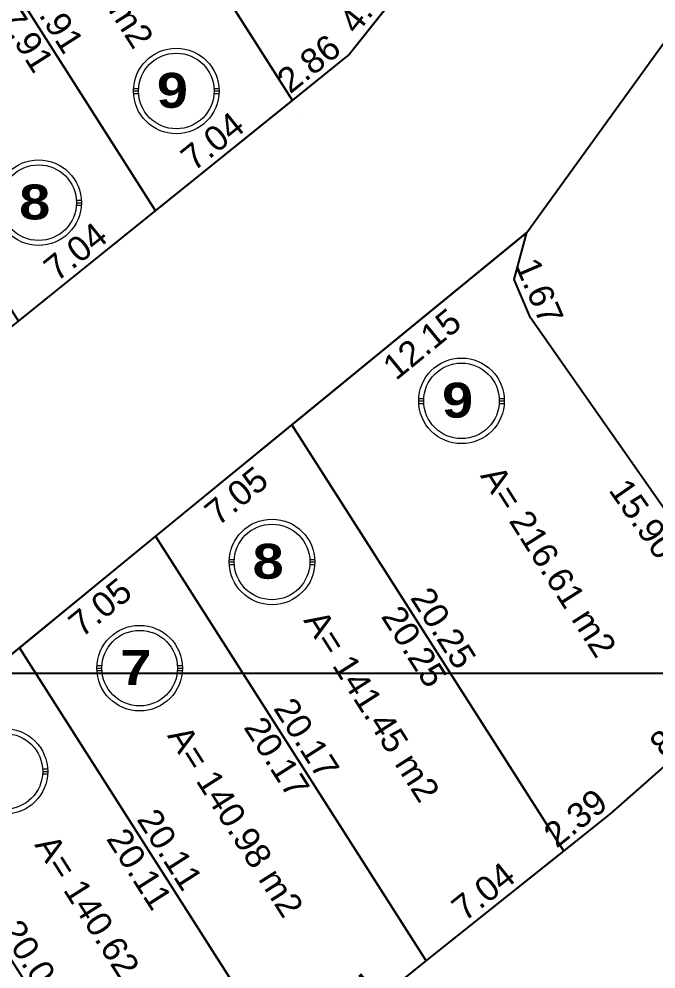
# Model space of a CAD drawing. Header units: metres. Extents: x 278764 to 279387, y 9336025 to 9336772.
# Drawn here: x 279273.06 to 279298.55, y 9336108.15 to 9336146.2 of the extents above; entities that cross this region are included whole.
import ezdxf

# ---------------------------------------------------------------- set-up
doc = ezdxf.new("R2010")
doc.units = ezdxf.units.M
for name, color, linetype in [('31_PREDIOS_TOTAL', 7, 'Continuous'), ('Cuadricula Coordenadas', 5, 'Continuous'), ('LOTES', 250, 'Continuous')]:
    doc.layers.add(name, color=color, linetype=linetype)
doc.layers.add('@NUMEROS DE LOTES', color=7, linetype='Continuous', lineweight=9)
doc.layers.add('CIRCULO', color=1, linetype='Continuous', lineweight=5)
doc.styles.add('STYLE1', font='arial.ttf')
doc.styles.add('titu', font='')
doc.styles.get('titu').set_extended_font_data('Arial Black')
doc.dimstyles.new('500ULTIMO', dxfattribs={"dimtxt": 1, "dimasz": 1.2, "dimexe": 0.18, "dimexo": 0.9, "dimgap": 0.2305, "dimtad": 1, "dimzin": 3, "dimdsep": 46, "dimtxsty": 'STYLE1', "dimcen": 0.09, "dimse1": 1, "dimse2": 1, "dimsd1": 1, "dimsd2": 1, "dimclrd": 125, "dimclre": 125, "dimaunit": 1, "dimadec": 3, "dimazin": 0, "dimtfac": 1, "dimtix": 1, "dimtofl": 0, "dimtmove": 0, "dimatfit": 3, "dimfxl": 1, "dimtolj": 1, "dimtzin": 0, "dimarcsym": 0})

# ---------------------------------------------------------------- blocks, each defined once
blk = doc.blocks.new('*D82')
at = {"layer": 'Defpoints', "color": 0, "transparency": 16777216}
for p in [(279294.856, 9336112.868), (279294.856, 9336112.868), (279289.356, 9336108.474, 843.369)]:
    blk.add_point(p, dxfattribs=at)
at = {"layer": '31_PREDIOS_TOTAL', "color": 0, "transparency": 16777216, "insert": (279291.643, 9336111.25), "char_height": 1, "attachment_point": 5, "rotation": 38.6254, "style": 'STYLE1'}
blk.add_mtext('\\A1;7.04', dxfattribs=at)
blk = doc.blocks.new('*D83')
at = {"layer": 'Defpoints', "color": 0, "transparency": 16777216}
for p in [(279294.236, 9336133.228), (279292.867, 9336132.271), (279303.351, 9336120.195)]:
    blk.add_point(p, dxfattribs=at)
at = {"layer": '31_PREDIOS_TOTAL', "color": 0, "transparency": 16777216, "insert": (279298.032, 9336126.179), "char_height": 1, "attachment_point": 5, "rotation": 304.9685, "style": 'STYLE1'}
blk.add_mtext('\\A1;15.90', dxfattribs=at)
blk = doc.blocks.new('*D56')
at = {"layer": 'Defpoints', "color": 0, "transparency": 16777216}
for p in [(279289.356, 9336108.474, 843.369), (279289.356, 9336108.474), (279283.874, 9336104.05, 843.369)]:
    blk.add_point(p, dxfattribs=at)
at = {"layer": '31_PREDIOS_TOTAL', "color": 0, "transparency": 16777216, "insert": (279286.149, 9336106.839), "char_height": 1, "attachment_point": 5, "rotation": 38.8981, "style": 'STYLE1'}
blk.add_mtext('\\A1;7.04', dxfattribs=at)
blk = doc.blocks.new('CIR. LOTE')
at = {"color": 10, "lineweight": 0}
for p, q in [((278778.374, 9330113.725), (278778.574, 9330113.725)), ((278778.377, 9330113.825), (278778.578, 9330113.825)), ((278778.377, 9330113.625), (278778.578, 9330113.625)), ((278781.599, 9330113.825), (278781.8, 9330113.825)), ((278781.599, 9330113.625), (278781.8, 9330113.625)), ((278781.603, 9330113.725), (278781.803, 9330113.725))]:
    blk.add_line(p, q, dxfattribs=at)
for radius in [1.714, 1.514]:
    blk.add_circle((278780.089, 9330113.725), radius, dxfattribs=at)
blk = doc.blocks.new('*D300')
at = {"layer": 'Defpoints', "color": 0, "transparency": 16777216}
for p in [(278768.561, 9336771.873), (279294.856, 9336112.868, 843.369), (279289.619, 9336108.686, 843.369)]:
    blk.add_point(p, dxfattribs=at)
at = {"layer": '31_PREDIOS_TOTAL', "color": 0, "transparency": 16777216, "insert": (278765.48, 9336770.361), "char_height": 1, "attachment_point": 5, "rotation": 38.6116, "style": 'STYLE1'}
blk.add_mtext('\\A1;6.70', dxfattribs=at)
blk = doc.blocks.new('*D301')
at = {"layer": 'Defpoints', "color": 0, "transparency": 16777216}
for p in [(279278.525, 9336125.484, 843.369), (279277.335, 9336124.726), (279289.356, 9336108.474, 843.369)]:
    blk.add_point(p, dxfattribs=at)
at = {"layer": '31_PREDIOS_TOTAL', "color": 0, "transparency": 16777216, "insert": (279283.376, 9336116.619), "char_height": 1, "attachment_point": 5, "rotation": 302.4872, "style": 'STYLE1'}
blk.add_mtext('\\A1;20.17', dxfattribs=at)
blk = doc.blocks.new('*D321')
at = {"layer": 'Defpoints', "color": 0, "transparency": 16777216}
for p in [(279292.872, 9336135.77, 843.369), (279293.533, 9336134.233, 843.369), (279293.533, 9336134.233)]:
    blk.add_point(p, dxfattribs=at)
at = {"layer": '31_PREDIOS_TOTAL', "color": 0, "transparency": 16777216, "insert": (279293.883, 9336135.294), "char_height": 1, "attachment_point": 5, "rotation": 293.2705, "style": 'STYLE1'}
blk.add_mtext('\\A1;1.67', dxfattribs=at)
blk = doc.blocks.new('*D327')
at = {"layer": 'Defpoints', "color": 0, "transparency": 16777216}
for p in [(279273.07, 9336121.017, 843.369), (279274.044, 9336119.828), (279267.616, 9336116.55, 843.369)]:
    blk.add_point(p, dxfattribs=at)
at = {"layer": '31_PREDIOS_TOTAL', "color": 0, "transparency": 16777216, "insert": (279270.847, 9336118.168), "char_height": 1, "attachment_point": 5, "rotation": 39.3134, "style": 'STYLE1'}
blk.add_mtext('\\A1;7.05', dxfattribs=at)
blk = doc.blocks.new('*D328')
at = {"layer": 'Defpoints', "color": 0, "transparency": 16777216}
for p in [(279278.525, 9336125.484, 1686.738), (279279.499, 9336124.294), (279273.07, 9336121.017, 843.369)]:
    blk.add_point(p, dxfattribs=at)
at = {"layer": '31_PREDIOS_TOTAL', "color": 0, "transparency": 16777216, "insert": (279276.302, 9336122.634), "char_height": 1, "attachment_point": 5, "rotation": 39.3134, "style": 'STYLE1'}
blk.add_mtext('\\A1;7.05', dxfattribs=at)
blk = doc.blocks.new('*D329')
at = {"layer": 'Defpoints', "color": 0, "transparency": 16777216}
for p in [(279283.979, 9336129.95, 1686.738), (279284.953, 9336128.761), (279278.525, 9336125.484, 1686.738)]:
    blk.add_point(p, dxfattribs=at)
at = {"layer": '31_PREDIOS_TOTAL', "color": 0, "transparency": 16777216, "insert": (279281.756, 9336127.101), "char_height": 1, "attachment_point": 5, "rotation": 39.3134, "style": 'STYLE1'}
blk.add_mtext('\\A1;7.05', dxfattribs=at)
blk = doc.blocks.new('*D330')
at = {"layer": 'Defpoints', "color": 0, "transparency": 16777216}
for p in [(279293.377, 9336137.646, 843.369), (279294.351, 9336136.457), (279283.979, 9336129.95, 1686.738)]:
    blk.add_point(p, dxfattribs=at)
at = {"layer": '31_PREDIOS_TOTAL', "color": 0, "transparency": 16777216, "insert": (279289.183, 9336133.182), "char_height": 1, "attachment_point": 5, "rotation": 39.3134, "style": 'STYLE1'}
blk.add_mtext('\\A1;12.15', dxfattribs=at)
blk = doc.blocks.new('*D338')
at = {"layer": 'Defpoints', "color": 0, "transparency": 16777216}
for p in [(279278.525, 9336138.516), (279278.525, 9336138.516), (279273.041, 9336134.095)]:
    blk.add_point(p, dxfattribs=at)
at = {"layer": '31_PREDIOS_TOTAL', "color": 0, "transparency": 16777216, "insert": (279275.318, 9336136.883), "char_height": 1, "attachment_point": 5, "rotation": 38.8774, "style": 'STYLE1'}
blk.add_mtext('\\A1;7.04', dxfattribs=at)
blk = doc.blocks.new('*D339')
at = {"layer": 'Defpoints', "color": 0, "transparency": 16777216}
for p in [(279284.008, 9336142.937), (279284.008, 9336142.937), (279278.525, 9336138.516)]:
    blk.add_point(p, dxfattribs=at)
at = {"layer": '31_PREDIOS_TOTAL', "color": 0, "transparency": 16777216, "insert": (279280.801, 9336141.304), "char_height": 1, "attachment_point": 5, "rotation": 38.8774, "style": 'STYLE1'}
blk.add_mtext('\\A1;7.04', dxfattribs=at)
blk = doc.blocks.new('*D340')
at = {"layer": 'Defpoints', "color": 0, "transparency": 16777216}
for p in [(279286.235, 9336144.733), (279286.235, 9336144.733), (279284.008, 9336142.937)]:
    blk.add_point(p, dxfattribs=at)
at = {"layer": '31_PREDIOS_TOTAL', "color": 0, "transparency": 16777216, "insert": (279284.657, 9336144.412), "char_height": 1, "attachment_point": 5, "rotation": 38.8774, "style": 'STYLE1'}
blk.add_mtext('\\A1;2.86', dxfattribs=at)
blk = doc.blocks.new('*D341')
at = {"layer": 'Defpoints', "color": 0, "transparency": 16777216}
for p in [(279288.97, 9336148.177), (279288.97, 9336148.177), (279286.235, 9336144.733)]:
    blk.add_point(p, dxfattribs=at)
at = {"layer": '31_PREDIOS_TOTAL', "color": 0, "transparency": 16777216, "insert": (279287.022, 9336146.916), "char_height": 1, "attachment_point": 5, "rotation": 51.5478, "style": 'STYLE1'}
blk.add_mtext('\\A1;4.40', dxfattribs=at)
blk = doc.blocks.new('*D342')
at = {"layer": 'Defpoints', "color": 0, "transparency": 16777216}
for p in [(279274.571, 9336157.759), (279274.571, 9336157.759), (279284.008, 9336142.937)]:
    blk.add_point(p, dxfattribs=at)
at = {"layer": '31_PREDIOS_TOTAL', "color": 0, "transparency": 16777216, "insert": (279279.914, 9336150.746), "char_height": 1, "attachment_point": 5, "rotation": 302.4872, "style": 'STYLE1'}
blk.add_mtext('\\A1;17.57', dxfattribs=at)
blk = doc.blocks.new('*D344')
at = {"layer": 'Defpoints', "color": 0, "transparency": 16777216}
for p in [(279268.907, 9336153.62), (279268.907, 9336153.62), (279278.525, 9336138.516)]:
    blk.add_point(p, dxfattribs=at)
at = {"layer": '31_PREDIOS_TOTAL', "color": 0, "transparency": 16777216, "insert": (279274.341, 9336146.466), "char_height": 1, "attachment_point": 5, "rotation": 302.4872, "style": 'STYLE1'}
blk.add_mtext('\\A1;17.91', dxfattribs=at)
blk = doc.blocks.new('*D370')
at = {"layer": 'Defpoints', "color": 0, "transparency": 16777216}
for p in [(279268.907, 9336153.62), (279267.706, 9336152.855), (279278.525, 9336138.516)]:
    blk.add_point(p, dxfattribs=at)
at = {"layer": '31_PREDIOS_TOTAL', "color": 0, "transparency": 16777216, "insert": (279273.14, 9336145.701), "char_height": 1, "attachment_point": 5, "rotation": 302.4872, "style": 'STYLE1'}
blk.add_mtext('\\A1;17.91', dxfattribs=at)
blk = doc.blocks.new('*D371')
at = {"layer": 'Defpoints', "color": 0, "transparency": 16777216}
for p in [(279274.571, 9336157.759), (279273.326, 9336156.966), (279284.008, 9336142.937)]:
    blk.add_point(p, dxfattribs=at)
at = {"layer": '31_PREDIOS_TOTAL', "color": 0, "transparency": 16777216, "insert": (279278.669, 9336149.953), "char_height": 1, "attachment_point": 5, "rotation": 302.4872, "style": 'STYLE1'}
blk.add_mtext('\\A1;17.57', dxfattribs=at)
blk = doc.blocks.new('*D381')
at = {"layer": 'Defpoints', "color": 0, "transparency": 16777216}
for p in [(279267.616, 9336116.55), (279267.616, 9336116.55), (279278.392, 9336099.627)]:
    blk.add_point(p, dxfattribs=at)
at = {"layer": '31_PREDIOS_TOTAL', "color": 0, "transparency": 16777216, "insert": (279273.629, 9336108.487), "char_height": 1, "attachment_point": 5, "rotation": 302.4872, "style": 'STYLE1'}
blk.add_mtext('\\A1;20.06', dxfattribs=at)
blk = doc.blocks.new('*D382')
at = {"layer": 'Defpoints', "color": 0, "transparency": 16777216}
for p in [(279267.616, 9336116.55), (279266.444, 9336115.804), (279278.392, 9336099.627)]:
    blk.add_point(p, dxfattribs=at)
at = {"layer": '31_PREDIOS_TOTAL', "color": 0, "transparency": 16777216, "insert": (279272.457, 9336107.741), "char_height": 1, "attachment_point": 5, "rotation": 302.4872, "style": 'STYLE1'}
blk.add_mtext('\\A1;20.06', dxfattribs=at)
blk = doc.blocks.new('*D383')
at = {"layer": 'Defpoints', "color": 0, "transparency": 16777216}
for p in [(279273.07, 9336121.017), (279273.07, 9336121.017), (279283.874, 9336104.05)]:
    blk.add_point(p, dxfattribs=at)
at = {"layer": '31_PREDIOS_TOTAL', "color": 0, "transparency": 16777216, "insert": (279279.097, 9336112.932), "char_height": 1, "attachment_point": 5, "rotation": 302.4872, "style": 'STYLE1'}
blk.add_mtext('\\A1;20.11', dxfattribs=at)
blk = doc.blocks.new('*D384')
at = {"layer": 'Defpoints', "color": 0, "transparency": 16777216}
for p in [(279273.07, 9336121.017), (279271.849, 9336120.239), (279283.874, 9336104.05)]:
    blk.add_point(p, dxfattribs=at)
at = {"layer": '31_PREDIOS_TOTAL', "color": 0, "transparency": 16777216, "insert": (279277.876, 9336112.154), "char_height": 1, "attachment_point": 5, "rotation": 302.4872, "style": 'STYLE1'}
blk.add_mtext('\\A1;20.11', dxfattribs=at)
blk = doc.blocks.new('*D385')
at = {"layer": 'Defpoints', "color": 0, "transparency": 16777216}
for p in [(279278.525, 9336125.484), (279278.525, 9336125.484), (279289.356, 9336108.474)]:
    blk.add_point(p, dxfattribs=at)
at = {"layer": '31_PREDIOS_TOTAL', "color": 0, "transparency": 16777216, "insert": (279284.565, 9336117.377), "char_height": 1, "attachment_point": 5, "rotation": 302.4872, "style": 'STYLE1'}
blk.add_mtext('\\A1;20.17', dxfattribs=at)
blk = doc.blocks.new('*D386')
at = {"layer": 'Defpoints', "color": 0, "transparency": 16777216}
for p in [(279283.979, 9336129.95), (279283.979, 9336129.95), (279294.856, 9336112.868)]:
    blk.add_point(p, dxfattribs=at)
at = {"layer": '31_PREDIOS_TOTAL', "color": 0, "transparency": 16777216, "insert": (279290.043, 9336121.807), "char_height": 1, "attachment_point": 5, "rotation": 302.4872, "style": 'STYLE1'}
blk.add_mtext('\\A1;20.25', dxfattribs=at)
blk = doc.blocks.new('*D387')
at = {"layer": 'Defpoints', "color": 0, "transparency": 16777216}
for p in [(279283.979, 9336129.95), (279282.812, 9336129.207), (279294.856, 9336112.868)]:
    blk.add_point(p, dxfattribs=at)
at = {"layer": '31_PREDIOS_TOTAL', "color": 0, "transparency": 16777216, "insert": (279288.876, 9336121.064), "char_height": 1, "attachment_point": 5, "rotation": 302.4872, "style": 'STYLE1'}
blk.add_mtext('\\A1;20.25', dxfattribs=at)
blk = doc.blocks.new('*D388')
at = {"layer": 'Defpoints', "color": 0, "transparency": 16777216}
for p in [(279296.725, 9336114.361), (279296.725, 9336114.361), (279294.856, 9336112.868)]:
    blk.add_point(p, dxfattribs=at)
at = {"layer": '31_PREDIOS_TOTAL', "color": 0, "transparency": 16777216, "insert": (279295.328, 9336114.194), "char_height": 1, "attachment_point": 5, "rotation": 38.6116, "style": 'STYLE1'}
blk.add_mtext('\\A1;2.39', dxfattribs=at)
blk = doc.blocks.new('*D389')
at = {"layer": 'Defpoints', "color": 0, "transparency": 16777216}
for p in [(279303.351, 9336120.195), (279303.351, 9336120.195), (279296.725, 9336114.361)]:
    blk.add_point(p, dxfattribs=at)
at = {"layer": '31_PREDIOS_TOTAL', "color": 0, "transparency": 16777216, "insert": (279299.548, 9336117.834), "char_height": 1, "attachment_point": 5, "rotation": 41.363, "style": 'STYLE1'}
blk.add_mtext('\\A1;8.83', dxfattribs=at)

msp = doc.modelspace()

# ---------------------------------------------------------------- linework, layer by layer
at = {"flags": 128}
for points, elevation in [([(279240.343, 9336094.217), (279249.945, 9336079.138), (279261.635, 9336087.398), (279277.81, 9336099.158), (279289.619, 9336108.686), (279296.725, 9336114.361), (279303.351, 9336120.195), (279293.533, 9336134.233), (279292.872, 9336135.77), (279293.377, 9336137.646), (279302.135, 9336149.788), (279315.128, 9336165.811), (279327.252, 9336181.064), (279345.894, 9336203.782), (279343.81, 9336213.751), (279343.964, 9336221.412), (279344.043, 9336232.682), (279345.736, 9336246.728), (279346.76, 9336264.165), (279347.579, 9336276.61), (279347.967, 9336288.882), (279345.8, 9336294.456)], 843.369), ([(279286.235, 9336144.733), (279316.603, 9336182.976)], 1686.738)]:
    msp.add_lwpolyline(points, dxfattribs=dict(at, elevation=elevation))
at = {"lineweight": 0, "elevation": 1686.738, "flags": 128}
msp.add_lwpolyline([(279212.591, 9336137.801), (279234.657, 9336103.148), (279286.235, 9336144.733), (279316.603, 9336182.976), (279302.854, 9336204.569)], close=True, dxfattribs=at)
at = {"lineweight": 0, "flags": 128}
msp.add_lwpolyline([(279293.377, 9336137.646), (279292.872, 9336135.77), (279293.533, 9336134.233), (279303.351, 9336120.195), (279296.725, 9336114.361), (279294.856, 9336112.868), (279289.619, 9336108.686), (279289.356, 9336108.474), (279283.874, 9336104.05), (279278.392, 9336099.627), (279277.81, 9336099.158), (279272.739, 9336095.471), (279267.067, 9336091.347), (279261.635, 9336087.398), (279261.392, 9336087.226), (279255.669, 9336083.182), (279249.945, 9336079.138), (279240.343, 9336094.217)], close=True, dxfattribs=at)
at = {"layer": 'Cuadricula Coordenadas', "color": 8}
msp.add_line((279157.36, 9336120), (279378.96, 9336120), dxfattribs=at)
msp.add_line((279157.36, 9336120), (279378.96, 9336120), dxfattribs=at)
at = {"layer": 'LOTES'}
msp.add_line((279283.874, 9336104.05, 843.369), (279273.07, 9336121.017, 843.369), dxfattribs=at)
at = {"layer": 'LOTES', "flags": 128}
for points, elevation in [([(279240.343, 9336094.217), (279249.945, 9336079.138), (279261.635, 9336087.398), (279277.81, 9336099.158), (279289.619, 9336108.686), (279296.725, 9336114.361), (279303.351, 9336120.195), (279293.533, 9336134.233), (279292.872, 9336135.77), (279293.377, 9336137.646), (279302.135, 9336149.788), (279315.128, 9336165.811), (279327.252, 9336181.064), (279345.894, 9336203.782), (279343.81, 9336213.751), (279343.964, 9336221.412), (279344.043, 9336232.682), (279345.736, 9336246.728), (279346.76, 9336264.165), (279347.579, 9336276.61), (279347.967, 9336288.882), (279345.8, 9336294.456)], 1686.738), ([(279263.364, 9336175.358), (279284.008, 9336142.937)], 1686.738), ([(279257.723, 9336171.185), (279278.525, 9336138.516)], 1686.738), ([(279286.235, 9336144.733), (279288.97, 9336148.177), (279280.234, 9336161.897), (279274.571, 9336157.759), (279284.008, 9336142.937)], 843.369), ([(279286.235, 9336144.733), (279288.97, 9336148.177), (279280.234, 9336161.897), (279274.571, 9336157.759), (279284.008, 9336142.937)], 843.369), ([(279234.657, 9336103.148), (279286.235, 9336144.733)], 843.369), ([(279240.343, 9336094.217), (279293.377, 9336137.646)], 843.369), ([(279283.979, 9336129.95), (279294.856, 9336112.868)], 1686.738), ([(279278.525, 9336125.484), (279289.356, 9336108.474)], 1686.738), ([(279274.425, 9336118.888), (279283.874, 9336104.05)], 1686.738)]:
    msp.add_lwpolyline(points, dxfattribs=dict(at, elevation=elevation))
for points in [[(279280.234, 9336161.897), (279274.571, 9336157.759), (279284.008, 9336142.937), (279286.235, 9336144.733), (279288.97, 9336148.177)], [(279274.571, 9336157.759), (279268.907, 9336153.62), (279278.525, 9336138.516), (279284.008, 9336142.937)], [(279268.907, 9336153.62), (279263.244, 9336149.481), (279273.041, 9336134.095), (279278.525, 9336138.516)], [(279293.533, 9336134.233), (279292.872, 9336135.77), (279293.377, 9336137.646), (279283.979, 9336129.95), (279294.856, 9336112.868), (279296.725, 9336114.361), (279303.351, 9336120.195)], [(279283.979, 9336129.95), (279278.525, 9336125.484), (279289.356, 9336108.474), (279289.619, 9336108.686), (279294.856, 9336112.868)], [(279278.525, 9336125.484), (279273.07, 9336121.017), (279283.874, 9336104.05), (279289.356, 9336108.474)], [(279273.07, 9336121.017), (279267.616, 9336116.55), (279278.392, 9336099.627), (279283.874, 9336104.05)]]:
    msp.add_lwpolyline(points, close=True, dxfattribs=at)
at = {"layer": 'LOTES', "elevation": 843.369, "flags": 128}
msp.add_lwpolyline([(279284.365, 9336142.377), (279284.365, 9336142.377)], close=True, dxfattribs=at)
msp.add_lwpolyline([(279284.365, 9336142.377), (279284.365, 9336142.377)], close=True, dxfattribs=at)

# ---------------------------------------------------------------- block references
at = {"layer": 'CIRCULO', "color": 7, "lineweight": 0}
for p in [(499.262, 6029.593, -1686.738), (493.751, 6025.119), (510.677, 6017.18), (503.094, 6010.727), (497.795, 6006.473), (492.4, 6002.337, 843.369)]:
    msp.add_blockref('CIR. LOTE', p, dxfattribs=at)

# ---------------------------------------------------------------- texts
at = {"layer": '31_PREDIOS_TOTAL', "color": 7, "lineweight": 0, "char_height": 1, "attachment_point": 5, "rotation": 302.4055, "style": 'STYLE1'}
for s, insert in [('\\A1;A={\\C5; }124.16 m2', (279275.726, 9336148.88, 843.369)), ('\\A1;A={\\C5; }216.61 m2', (279294.252, 9336124.481, 843.369)), ('\\A1;A={\\C5; }141.45 m2', (279287.179, 9336118.687, 843.369)), ('\\A1;A={\\C5; }140.98 m2', (279281.724, 9336114.068, 843.369)), ('\\A1;A={\\C5; }140.62 m2', (279276.412, 9336109.696, 843.369)), ('\\A1;A={\\C5; }139.26 m2', (279270.798, 9336105.402, 843.369))]:
    msp.add_mtext(s, dxfattribs=dict(at, insert=insert))
at = {"layer": '@NUMEROS DE LOTES', "style": 'titu'}
for s, p in [('9', (279278.572, 9336142.645, -3190.768)), ('8', (279273.062, 9336138.172, -1504.03)), ('9', (279289.988, 9336130.233, -1504.03)), ('8', (279282.405, 9336123.78, -1504.03)), ('7', (279277.106, 9336119.526, -1504.03))]:
    msp.add_text(s, height=1.4, dxfattribs=at).set_placement(p)

# ---------------------------------------------------------------- dimensions: what is measured, and where the dimension line sits
at = {"layer": '31_PREDIOS_TOTAL'}
for p1, p2, distance, picture, middle in [((279289.619, 9336108.686, 843.369), (279294.856, 9336112.868, 843.369), 843.37, '*D300', (278765.48, 9336770.361)), ((279284.008, 9336142.937), (279274.571, 9336157.759), 1.476, '*D371', (279278.669, 9336149.953)), ((279284.008, 9336142.937), (279274.571, 9336157.759), 0, '*D342', (279279.914, 9336150.746)), ((279278.525, 9336138.516), (279268.907, 9336153.62), 1.424, '*D370', (279273.14, 9336145.701)), ((279278.525, 9336138.516), (279268.907, 9336153.62), 0, '*D344', (279274.341, 9336146.466)), ((279286.235, 9336144.733), (279288.97, 9336148.177), 0, '*D341', (279287.022, 9336146.916)), ((279284.008, 9336142.937), (279286.235, 9336144.733), 0, '*D340', (279284.657, 9336144.412)), ((279278.525, 9336138.516), (279284.008, 9336142.937), 0, '*D339', (279280.801, 9336141.304)), ((279273.041, 9336134.095), (279278.525, 9336138.516), 0, '*D338', (279275.318, 9336136.883)), ((279303.351, 9336120.195, 843.369), (279294.236, 9336133.228, 843.369), 1.67, '*D83', (279298.032, 9336126.179, 843.369)), ((279294.856, 9336112.868), (279283.979, 9336129.95), 1.383, '*D387', (279288.876, 9336121.064)), ((279294.856, 9336112.868), (279283.979, 9336129.95), 0, '*D386', (279290.043, 9336121.807)), ((279289.356, 9336108.474, 843.369), (279278.525, 9336125.484, 843.369), 1.41, '*D301', (279283.376, 9336116.619)), ((279289.356, 9336108.474), (279278.525, 9336125.484), 0, '*D385', (279284.565, 9336117.377)), ((279283.874, 9336104.05), (279273.07, 9336121.017), 1.448, '*D384', (279277.876, 9336112.154)), ((279283.874, 9336104.05), (279273.07, 9336121.017), 0, '*D383', (279279.097, 9336112.932)), ((279296.725, 9336114.361), (279303.351, 9336120.195), 0, '*D389', (279299.548, 9336117.834)), ((279278.392, 9336099.627), (279267.616, 9336116.55), 1.389, '*D382', (279272.457, 9336107.741)), ((279278.392, 9336099.627), (279267.616, 9336116.55), 0, '*D381', (279273.629, 9336108.487)), ((279294.856, 9336112.868), (279296.725, 9336114.361), 0, '*D388', (279295.328, 9336114.194)), ((279289.356, 9336108.474, 1686.738), (279294.856, 9336112.868, 843.369), 0, '*D82', (279291.643, 9336111.25, 843.369)), ((279283.874, 9336104.05, 1686.738), (279289.356, 9336108.474, 1686.738), 0, '*D56', (279286.149, 9336106.839, 843.369))]:
    dim = msp.add_aligned_dim(p1=p1, p2=p2, distance=distance, dimstyle='500ULTIMO', dxfattribs=at)
    dim.commit()
    dim.dimension.update_dxf_attribs({"geometry": picture, "text_midpoint": middle})
for base, p1, p2, picture, middle in [((279294.351, 9336136.457), (279283.979, 9336129.95, 1686.738), (279293.377, 9336137.646, 843.369), '*D330', (279289.183, 9336133.182)), ((279284.953, 9336128.761), (279278.525, 9336125.484, 1686.738), (279283.979, 9336129.95, 1686.738), '*D329', (279281.756, 9336127.101)), ((279279.499, 9336124.294), (279273.07, 9336121.017, 843.369), (279278.525, 9336125.484, 1686.738), '*D328', (279276.302, 9336122.634)), ((279274.044, 9336119.828), (279267.616, 9336116.55, 843.369), (279273.07, 9336121.017, 843.369), '*D327', (279270.847, 9336118.168))]:
    dim = msp.add_linear_dim(base=base, p1=p1, p2=p2, angle=219.3134, dimstyle='500ULTIMO', override={"dimtmove": 1}, dxfattribs=at)
    dim.commit()
    dim.dimension.update_dxf_attribs({"geometry": picture, "text_midpoint": middle})
dim = msp.add_linear_dim(base=(279293.533, 9336134.233), p1=(279292.872, 9336135.77, 843.369), p2=(279293.533, 9336134.233, 843.369), angle=293.2705, dimstyle='500ULTIMO', dxfattribs=at)
dim.commit()
dim.dimension.update_dxf_attribs({"geometry": '*D321', "text_midpoint": (279293.203, 9336135.001), "dimtype": 161})

doc.saveas('drawing.dxf')
